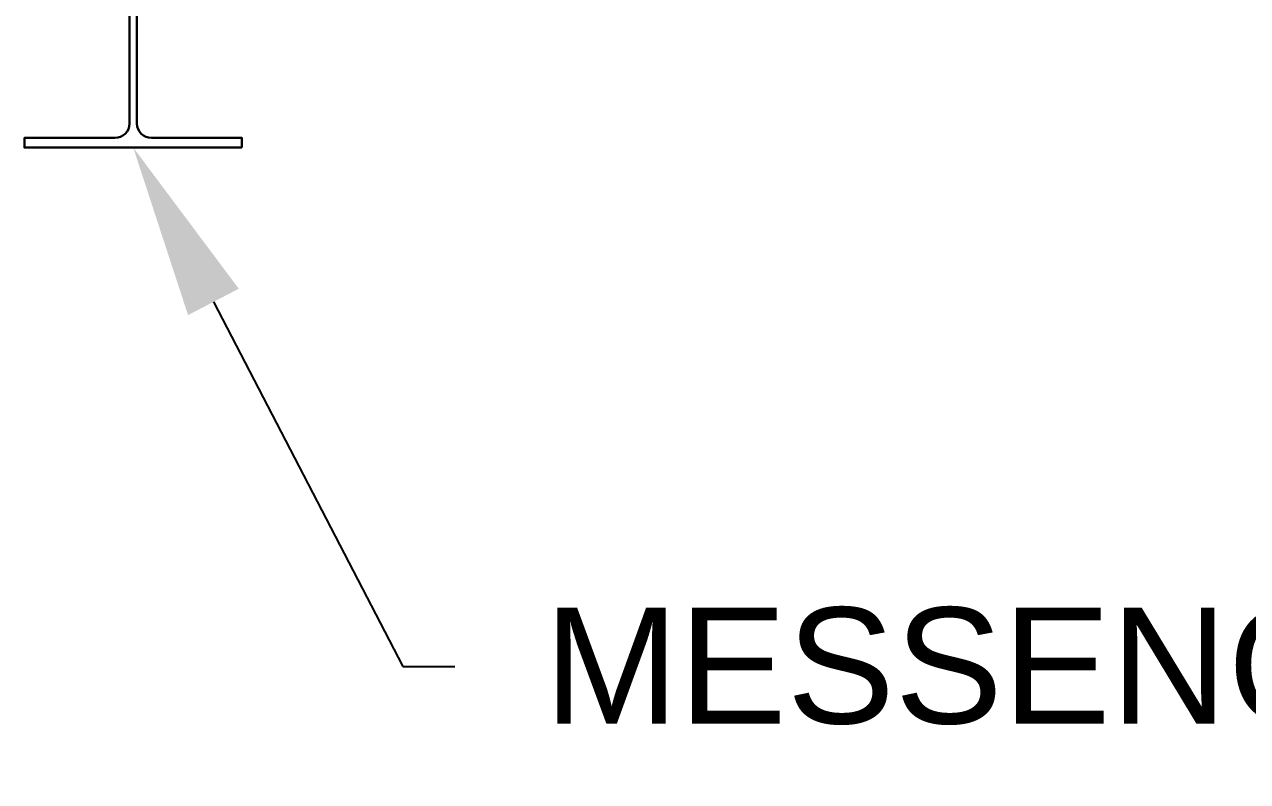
# Model space of a CAD drawing. Header units: feet. Extents: x -21 to 5170, y -254 to 1413.
# Drawn here: x 2388.43 to 2409.53, y 48.7 to 61.75 of the extents above; entities that cross this region are included whole.
import ezdxf
from ezdxf import colors
from ezdxf.entities.mleader import LeaderData, LeaderLine
from ezdxf.math import Vec2, Vec3

# ---------------------------------------------------------------- set-up
doc = ezdxf.new("R2010")
doc.units = ezdxf.units.FT
doc.header["$MEASUREMENT"] = 0
doc.layers.add('E-COMB-BOX', color=250, linetype='Continuous', lineweight=30)
doc.layers.add('G-ANNO-TEXT', color=1, linetype='Continuous')
doc.styles.add('NEI-A', font='arial.ttf')

msp = doc.modelspace()

# ---------------------------------------------------------------- leaders
at = {"layer": 'G-ANNO-TEXT'}
ml = msp.add_multileader_mtext('Standard', dxfattribs=at)
ml.set_content('\\A1;MESSENGER CABLE SUPPORT POST', color=256, style='NEI-A')
ml.set_leader_properties()
ml.build(insert=Vec2(0, 0))
ml.multileader.update_dxf_attribs({"dogleg_length": 0.89968, "arrow_head_size": 3})
ctx = ml.context
ctx.base_point, ctx.char_height, ctx.arrow_head_size, ctx.landing_gap_size, ctx.plane_origin = Vec3(2395.85477, 50.68318), 2, 3, 1.53573, Vec3(3105.16629, 587.48173)
notes = []
notes.append((ctx, [(0, (1, 1, 0), (2394.95509, 50.68318), (1, 0), 0.89968, [(1, [(2390.30383, 59.63032)], 0, [])])]))
ctx.mtext.insert, ctx.mtext.width, ctx.mtext.flow_direction = Vec3(2397.3905, 51.70023), 53.0033958, 5
ctx.mtext.has_bg_fill, ctx.mtext.bg_color, ctx.mtext.bg_scale_factor, ctx.mtext.bg_transparency, ctx.mtext.use_window_bg_color = 1, -1073741824, 1.5, 0, 1
for ctx, leaders in notes:
    for number, flags, end, landing, length, lines in leaders:
        leader = LeaderData()
        leader.index, (leader.has_last_leader_line, leader.has_dogleg_vector, leader.attachment_direction) = number, flags
        leader.last_leader_point, leader.dogleg_vector, leader.dogleg_length = Vec3(end), Vec3(landing), length
        for number, points, colour, breaks in lines:
            line = LeaderLine()
            line.index, line.vertices, line.color, line.breaks = number, Vec3.list(points), colors.encode_raw_color(colour), breaks
            leader.lines.append(line)
        ctx.leaders.append(leader)

# ---------------------------------------------------------------- next in the draw order: linework, layer by layer
at = {"layer": 'E-COMB-BOX', "flags": 128}
msp.add_lwpolyline([(2392.18047, 59.63032), (2392.18047, 59.79696), (2390.62047, 59.79696, -0.4065492), (2390.36719, 60.04368), (2390.36719, 65.11696, -0.3694747), (2390.58047, 65.33032), (2392.18047, 65.33032), (2392.18047, 65.49696), (2388.42719, 65.49696), (2388.42719, 65.33032), (2389.98719, 65.33032, -0.3584563), (2390.24047, 65.11696), (2390.24047, 60.04368, -0.42191969), (2389.98719, 59.79696), (2388.42719, 59.79696), (2388.42719, 59.63032)], format="xyb", close=True, dxfattribs=at)

doc.saveas('drawing.dxf')
